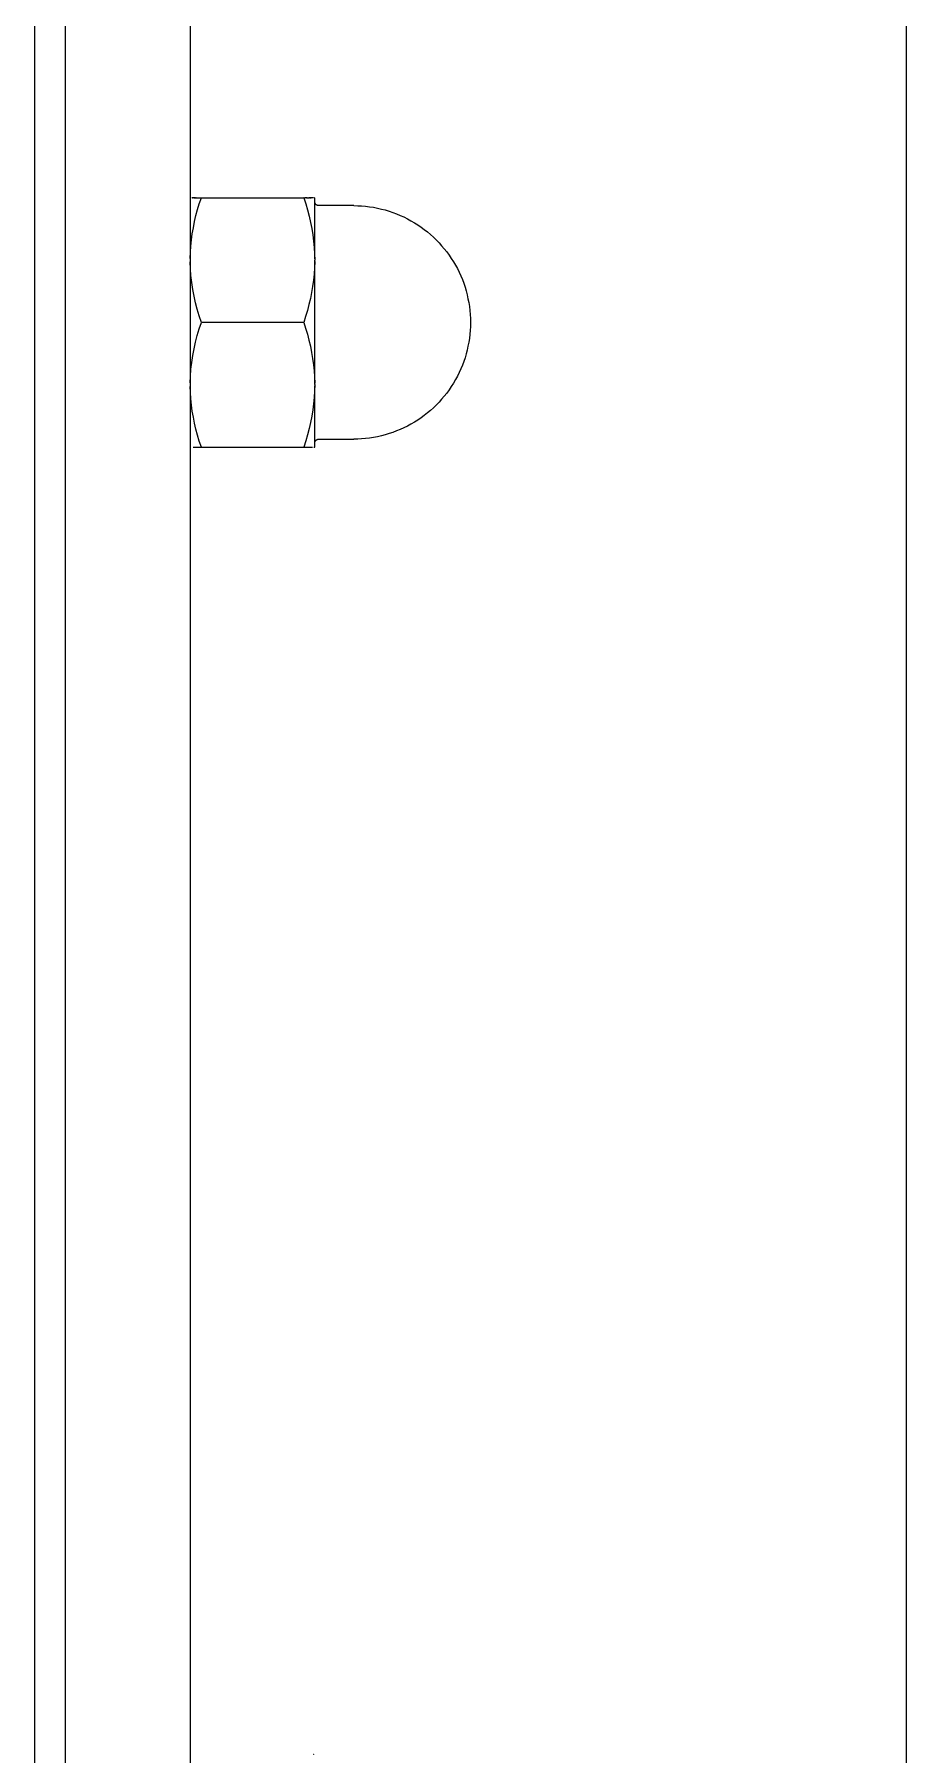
# Model space of a CAD drawing. Header units: millimetres. Extents: x -402 to 3954, y -41 to 3282.
# Drawn here: x 1688.6 to 1744.6, y 1485.9 to 1596.4 of the extents above; entities that cross this region are included whole.
import ezdxf

# ---------------------------------------------------------------- set-up
doc = ezdxf.new("R2010")
doc.units = ezdxf.units.MM
doc.layers.add('ZANO_R', color=7, linetype='Continuous', lineweight=0)

msp = doc.modelspace()

# ---------------------------------------------------------------- linework, layer by layer
at = {"layer": 'ZANO_R'}
for p, q in [((1690.63, 1262.91), (1690.63, 1702.91)), ((1698.63, 1702.91), (1698.63, 1262.91)), ((1688.63, 1697.91), (1688.63, 1257.91)), ((1744.63, 1262.91), (1744.63, 1692.91)), ((1698.64, 1585.91), (1698.63, 1585.91)), ((1698.65, 1585.91), (1698.64, 1585.91)), ((1698.67, 1585.91), (1698.66, 1585.91)), ((1698.77, 1585.91), (1698.74, 1585.91)), ((1698.77, 1585.91), (1698.78, 1585.91)), ((1698.82, 1585.91), (1698.78, 1585.91)), ((1698.82, 1585.91), (1698.83, 1585.91)), ((1698.87, 1585.91), (1698.83, 1585.91)), ((1698.87, 1585.91), (1698.88, 1585.91)), ((1698.91, 1585.91), (1698.88, 1585.91)), ((1698.91, 1585.91), (1698.93, 1585.91)), ((1698.96, 1585.91), (1698.93, 1585.91)), ((1698.96, 1585.91), (1698.99, 1585.91)), ((1699.01, 1585.91), (1698.99, 1585.91)), ((1699.01, 1585.91), (1699.35, 1585.91)), ((1699.22, 1585.53), (1699.35, 1585.91)), ((1699.35, 1585.91), (1705.92, 1585.91)), ((1705.96, 1585.91), (1705.92, 1585.91)), ((1705.92, 1585.91), (1706.05, 1585.52)), ((1705.96, 1585.91), (1706.01, 1585.91)), ((1706.07, 1585.91), (1706.01, 1585.91)), ((1706.07, 1585.91), (1706.11, 1585.91)), ((1706.14, 1585.91), (1706.11, 1585.91)), ((1706.14, 1585.91), (1706.21, 1585.91)), ((1706.21, 1585.91), (1706.21, 1585.91)), ((1706.21, 1585.91), (1706.25, 1585.91)), ((1706.27, 1585.91), (1706.25, 1585.91)), ((1706.27, 1585.91), (1706.3, 1585.91)), ((1706.33, 1585.91), (1706.3, 1585.91)), ((1706.33, 1585.91), (1706.35, 1585.91)), ((1706.39, 1585.91), (1706.35, 1585.91)), ((1706.39, 1585.91), (1706.4, 1585.91)), ((1706.44, 1585.91), (1706.4, 1585.91)), ((1706.48, 1585.91), (1706.44, 1585.91)), ((1706.44, 1585.91), (1706.44, 1585.91)), ((1706.48, 1585.91), (1706.49, 1585.91)), ((1706.52, 1585.91), (1706.49, 1585.91)), ((1706.56, 1585.91), (1706.53, 1585.91)), ((1706.58, 1585.91), (1706.58, 1585.91)), ((1706.6, 1585.91), (1706.6, 1585.91)), ((1706.62, 1585.91), (1706.61, 1585.91)), ((1706.63, 1585.91), (1706.62, 1585.91)), ((1706.63, 1581.98), (1706.63, 1585.91)), ((1698.91, 1584.38), (1699, 1584.77)), ((1699, 1584.77), (1699.11, 1585.15)), ((1699.11, 1585.15), (1699.22, 1585.53)), ((1706.05, 1585.52), (1706.16, 1585.13)), ((1706.16, 1585.13), (1706.27, 1584.73)), ((1706.27, 1584.73), (1706.36, 1584.33)), ((1706.63, 1585.63), (1706.63, 1585.64)), ((1706.63, 1585.62), (1706.63, 1585.63)), ((1706.64, 1585.61), (1706.63, 1585.62)), ((1706.64, 1585.6), (1706.64, 1585.61)), ((1706.64, 1585.59), (1706.64, 1585.6)), ((1706.64, 1585.58), (1706.64, 1585.59)), ((1706.64, 1585.59), (1706.64, 1585.59)), ((1706.65, 1585.57), (1706.64, 1585.58)), ((1706.65, 1585.56), (1706.65, 1585.57)), ((1706.65, 1585.55), (1706.65, 1585.56)), ((1706.66, 1585.55), (1706.65, 1585.55)), ((1706.66, 1585.54), (1706.66, 1585.55)), ((1706.67, 1585.53), (1706.66, 1585.54)), ((1706.67, 1585.52), (1706.67, 1585.53)), ((1706.68, 1585.51), (1706.67, 1585.52)), ((1706.67, 1585.52), (1706.67, 1585.52)), ((1706.68, 1585.5), (1706.68, 1585.51)), ((1706.69, 1585.49), (1706.68, 1585.5)), ((1706.7, 1585.49), (1706.69, 1585.49)), ((1706.7, 1585.48), (1706.7, 1585.49)), ((1706.71, 1585.48), (1706.7, 1585.48)), ((1706.71, 1585.47), (1706.71, 1585.48)), ((1706.72, 1585.46), (1706.71, 1585.47)), ((1706.73, 1585.46), (1706.72, 1585.46)), ((1706.73, 1585.45), (1706.73, 1585.46)), ((1706.74, 1585.45), (1706.73, 1585.45)), ((1706.75, 1585.44), (1706.74, 1585.45)), ((1706.76, 1585.44), (1706.75, 1585.44)), ((1706.76, 1585.43), (1706.76, 1585.44)), ((1706.77, 1585.43), (1706.76, 1585.43)), ((1706.78, 1585.43), (1706.77, 1585.43)), ((1706.79, 1585.42), (1706.78, 1585.43)), ((1706.8, 1585.42), (1706.79, 1585.42)), ((1706.81, 1585.41), (1706.8, 1585.42)), ((1706.8, 1585.42), (1706.8, 1585.42)), ((1706.82, 1585.41), (1706.81, 1585.41)), ((1706.83, 1585.41), (1706.82, 1585.41)), ((1706.84, 1585.41), (1706.83, 1585.41)), ((1706.85, 1585.41), (1706.84, 1585.41)), ((1706.86, 1585.41), (1706.85, 1585.41)), ((1706.87, 1585.41), (1706.86, 1585.41)), ((1706.86, 1585.41), (1706.86, 1585.41)), ((1706.88, 1585.41), (1706.87, 1585.41)), ((1709.13, 1585.41), (1706.88, 1585.41)), ((1709.13, 1585.41), (1709.39, 1585.4)), ((1709.39, 1585.4), (1709.64, 1585.39)), ((1709.64, 1585.39), (1709.9, 1585.37)), ((1709.9, 1585.37), (1710.15, 1585.34)), ((1710.15, 1585.34), (1710.41, 1585.3)), ((1710.41, 1585.3), (1710.66, 1585.25)), ((1710.66, 1585.25), (1710.91, 1585.19)), ((1710.91, 1585.19), (1711.15, 1585.13)), ((1711.15, 1585.13), (1711.4, 1585.05)), ((1711.4, 1585.05), (1711.64, 1584.97)), ((1711.64, 1584.97), (1711.88, 1584.88)), ((1711.88, 1584.88), (1712.12, 1584.78)), ((1712.12, 1584.78), (1712.35, 1584.68)), ((1712.35, 1584.68), (1712.58, 1584.56)), ((1698.72, 1583.21), (1698.77, 1583.6)), ((1698.77, 1583.6), (1698.84, 1583.99)), ((1698.84, 1583.99), (1698.91, 1584.38)), ((1706.36, 1584.33), (1706.44, 1583.93)), ((1706.44, 1583.93), (1706.5, 1583.53)), ((1706.5, 1583.53), (1706.55, 1583.13)), ((1712.58, 1584.56), (1712.81, 1584.44)), ((1712.81, 1584.44), (1713.03, 1584.31)), ((1713.03, 1584.31), (1713.24, 1584.18)), ((1713.24, 1584.18), (1713.46, 1584.03)), ((1713.46, 1584.03), (1713.66, 1583.88)), ((1713.66, 1583.88), (1713.86, 1583.72)), ((1713.86, 1583.72), (1714.06, 1583.56)), ((1714.06, 1583.56), (1714.25, 1583.39)), ((1698.63, 1582.02), (1698.65, 1582.42)), ((1698.65, 1582.42), (1698.68, 1582.81)), ((1698.68, 1582.81), (1698.72, 1583.21)), ((1706.55, 1583.13), (1706.59, 1582.72)), ((1706.59, 1582.72), (1706.62, 1582.31)), ((1714.25, 1583.39), (1714.43, 1583.21)), ((1714.43, 1583.21), (1714.61, 1583.02)), ((1714.61, 1583.02), (1714.78, 1582.83)), ((1714.78, 1582.83), (1714.95, 1582.64)), ((1714.95, 1582.64), (1715.11, 1582.44)), ((1715.11, 1582.44), (1715.26, 1582.23)), ((1698.65, 1581.35), (1698.63, 1581.79)), ((1698.68, 1580.91), (1698.65, 1581.35)), ((1706.62, 1581.41), (1706.59, 1581.01)), ((1706.62, 1582.31), (1706.63, 1581.91)), ((1706.63, 1581.81), (1706.62, 1581.41)), ((1706.63, 1573.91), (1706.63, 1581.91)), ((1715.26, 1582.23), (1715.4, 1582.02)), ((1715.4, 1582.02), (1715.54, 1581.8)), ((1715.54, 1581.8), (1715.67, 1581.58)), ((1715.67, 1581.58), (1715.79, 1581.36)), ((1715.79, 1581.36), (1715.9, 1581.13)), ((1698.73, 1580.47), (1698.68, 1580.91)), ((1698.8, 1580.03), (1698.73, 1580.47)), ((1706.49, 1580.22), (1706.43, 1579.83)), ((1706.55, 1580.62), (1706.49, 1580.22)), ((1706.59, 1581.01), (1706.55, 1580.62)), ((1715.9, 1581.13), (1716.01, 1580.89)), ((1716.01, 1580.89), (1716.11, 1580.66)), ((1716.11, 1580.66), (1716.2, 1580.42)), ((1716.2, 1580.42), (1716.28, 1580.17)), ((1716.28, 1580.17), (1716.35, 1579.93)), ((1698.88, 1579.6), (1698.8, 1580.03)), ((1698.97, 1579.17), (1698.88, 1579.6)), ((1699.08, 1578.75), (1698.97, 1579.17)), ((1706.35, 1579.44), (1706.26, 1579.05)), ((1706.43, 1579.83), (1706.35, 1579.44)), ((1716.35, 1579.93), (1716.42, 1579.68)), ((1716.42, 1579.68), (1716.47, 1579.43)), ((1716.47, 1579.43), (1716.52, 1579.18)), ((1716.52, 1579.18), (1716.56, 1578.93)), ((1699.21, 1578.32), (1699.08, 1578.75)), ((1699.35, 1577.91), (1699.21, 1578.32)), ((1706.04, 1578.28), (1705.92, 1577.91)), ((1706.16, 1578.66), (1706.04, 1578.28)), ((1706.26, 1579.05), (1706.16, 1578.66)), ((1716.56, 1578.93), (1716.59, 1578.67)), ((1716.59, 1578.67), (1716.61, 1578.42)), ((1716.61, 1578.42), (1716.63, 1578.16)), ((1716.63, 1578.16), (1716.63, 1577.91)), ((1698.97, 1576.64), (1699.08, 1577.07)), ((1699.08, 1577.07), (1699.21, 1577.49)), ((1699.21, 1577.49), (1699.35, 1577.91)), ((1705.92, 1577.91), (1699.35, 1577.91)), ((1705.92, 1577.91), (1706.04, 1577.53)), ((1706.04, 1577.53), (1706.16, 1577.15)), ((1706.16, 1577.15), (1706.26, 1576.76)), ((1716.56, 1576.88), (1716.52, 1576.63)), ((1716.59, 1577.14), (1716.56, 1576.88)), ((1716.61, 1577.39), (1716.59, 1577.14)), ((1716.63, 1577.65), (1716.61, 1577.39)), ((1716.63, 1577.91), (1716.63, 1577.65)), ((1698.73, 1575.34), (1698.8, 1575.78)), ((1698.8, 1575.78), (1698.88, 1576.21)), ((1698.88, 1576.21), (1698.97, 1576.64)), ((1706.26, 1576.76), (1706.35, 1576.37)), ((1706.35, 1576.37), (1706.43, 1575.98)), ((1706.43, 1575.98), (1706.49, 1575.59)), ((1716.35, 1575.88), (1716.28, 1575.64)), ((1716.42, 1576.13), (1716.35, 1575.88)), ((1716.47, 1576.38), (1716.42, 1576.13)), ((1716.52, 1576.63), (1716.47, 1576.38)), ((1698.65, 1574.46), (1698.68, 1574.9)), ((1698.68, 1574.9), (1698.73, 1575.34)), ((1706.49, 1575.59), (1706.55, 1575.19)), ((1706.55, 1575.19), (1706.59, 1574.8)), ((1706.59, 1574.8), (1706.62, 1574.4)), ((1715.9, 1574.68), (1715.79, 1574.45)), ((1716.01, 1574.92), (1715.9, 1574.68)), ((1716.11, 1575.15), (1716.01, 1574.92)), ((1716.2, 1575.39), (1716.11, 1575.15)), ((1716.28, 1575.64), (1716.2, 1575.39)), ((1698.63, 1574.02), (1698.65, 1574.46)), ((1698.65, 1573.4), (1698.63, 1573.79)), ((1706.62, 1574.4), (1706.63, 1574)), ((1706.63, 1573.91), (1706.62, 1573.5)), ((1706.63, 1569.9), (1706.63, 1573.83)), ((1715.26, 1573.58), (1715.11, 1573.37)), ((1715.4, 1573.79), (1715.26, 1573.58)), ((1715.54, 1574.01), (1715.4, 1573.79)), ((1715.67, 1574.23), (1715.54, 1574.01)), ((1715.79, 1574.45), (1715.67, 1574.23)), ((1698.68, 1573), (1698.65, 1573.4)), ((1698.72, 1572.6), (1698.68, 1573)), ((1698.77, 1572.21), (1698.72, 1572.6)), ((1706.55, 1572.68), (1706.5, 1572.28)), ((1706.59, 1573.09), (1706.55, 1572.68)), ((1706.62, 1573.5), (1706.59, 1573.09)), ((1714.43, 1572.6), (1714.25, 1572.42)), ((1714.61, 1572.79), (1714.43, 1572.6)), ((1714.78, 1572.98), (1714.61, 1572.79)), ((1714.95, 1573.17), (1714.78, 1572.98)), ((1715.11, 1573.37), (1714.95, 1573.17)), ((1698.84, 1571.82), (1698.77, 1572.21)), ((1698.91, 1571.43), (1698.84, 1571.82)), ((1699, 1571.04), (1698.91, 1571.43)), ((1706.36, 1571.48), (1706.27, 1571.08)), ((1706.44, 1571.88), (1706.36, 1571.48)), ((1706.5, 1572.28), (1706.44, 1571.88)), ((1712.81, 1571.37), (1712.58, 1571.25)), ((1713.03, 1571.5), (1712.81, 1571.37)), ((1713.24, 1571.63), (1713.03, 1571.5)), ((1713.46, 1571.78), (1713.24, 1571.63)), ((1713.66, 1571.93), (1713.46, 1571.78)), ((1713.86, 1572.09), (1713.66, 1571.93)), ((1714.06, 1572.25), (1713.86, 1572.09)), ((1714.25, 1572.42), (1714.06, 1572.25)), ((1699.11, 1570.66), (1699, 1571.04)), ((1699.22, 1570.28), (1699.11, 1570.66)), ((1699.35, 1569.9), (1699.22, 1570.28)), ((1706.05, 1570.29), (1705.92, 1569.9)), ((1706.16, 1570.68), (1706.05, 1570.29)), ((1706.27, 1571.08), (1706.16, 1570.68)), ((1706.64, 1570.23), (1706.65, 1570.24)), ((1706.64, 1570.22), (1706.64, 1570.23)), ((1706.64, 1570.22), (1706.64, 1570.22)), ((1706.65, 1570.25), (1706.65, 1570.26)), ((1706.65, 1570.26), (1706.66, 1570.26)), ((1706.65, 1570.24), (1706.65, 1570.25)), ((1706.66, 1570.27), (1706.67, 1570.28)), ((1706.66, 1570.26), (1706.66, 1570.27)), ((1706.67, 1570.29), (1706.67, 1570.3)), ((1706.67, 1570.3), (1706.68, 1570.3)), ((1706.67, 1570.28), (1706.67, 1570.29)), ((1706.68, 1570.31), (1706.69, 1570.32)), ((1706.68, 1570.3), (1706.68, 1570.31)), ((1706.69, 1570.32), (1706.7, 1570.32)), ((1706.7, 1570.33), (1706.71, 1570.34)), ((1706.7, 1570.32), (1706.7, 1570.33)), ((1706.71, 1570.34), (1706.72, 1570.35)), ((1706.71, 1570.34), (1706.71, 1570.34)), ((1706.72, 1570.35), (1706.73, 1570.35)), ((1706.73, 1570.35), (1706.73, 1570.36)), ((1706.73, 1570.36), (1706.74, 1570.36)), ((1706.74, 1570.36), (1706.75, 1570.37)), ((1706.75, 1570.37), (1706.76, 1570.37)), ((1706.76, 1570.37), (1706.76, 1570.38)), ((1706.76, 1570.38), (1706.77, 1570.38)), ((1706.77, 1570.38), (1706.78, 1570.38)), ((1706.78, 1570.38), (1706.79, 1570.39)), ((1706.79, 1570.39), (1706.8, 1570.39)), ((1706.8, 1570.39), (1706.81, 1570.4)), ((1706.8, 1570.39), (1706.8, 1570.39)), ((1706.81, 1570.4), (1706.82, 1570.4)), ((1706.82, 1570.4), (1706.83, 1570.4)), ((1706.83, 1570.4), (1706.84, 1570.4)), ((1706.84, 1570.4), (1706.85, 1570.4)), ((1706.85, 1570.4), (1706.86, 1570.4)), ((1706.86, 1570.4), (1706.87, 1570.41)), ((1706.86, 1570.4), (1706.86, 1570.4)), ((1706.87, 1570.41), (1706.88, 1570.41)), ((1706.88, 1570.41), (1709.13, 1570.41)), ((1709.39, 1570.41), (1709.13, 1570.41)), ((1709.64, 1570.42), (1709.39, 1570.41)), ((1709.9, 1570.44), (1709.64, 1570.42)), ((1710.15, 1570.48), (1709.9, 1570.44)), ((1710.41, 1570.51), (1710.15, 1570.48)), ((1710.66, 1570.56), (1710.41, 1570.51)), ((1710.91, 1570.62), (1710.66, 1570.56)), ((1711.15, 1570.68), (1710.91, 1570.62)), ((1711.4, 1570.76), (1711.15, 1570.68)), ((1711.64, 1570.84), (1711.4, 1570.76)), ((1711.88, 1570.93), (1711.64, 1570.84)), ((1712.12, 1571.03), (1711.88, 1570.93)), ((1712.35, 1571.13), (1712.12, 1571.03)), ((1712.58, 1571.25), (1712.35, 1571.13)), ((1698.63, 1569.9), (1698.64, 1569.9)), ((1698.64, 1569.9), (1698.65, 1569.9)), ((1698.67, 1569.9), (1698.67, 1569.9)), ((1698.82, 1569.9), (1698.83, 1569.9)), ((1698.82, 1569.9), (1698.82, 1569.9)), ((1698.83, 1569.9), (1698.87, 1569.9)), ((1698.87, 1569.9), (1698.88, 1569.9)), ((1698.88, 1569.9), (1698.93, 1569.9)), ((1698.93, 1569.9), (1698.93, 1569.9)), ((1698.93, 1569.9), (1698.99, 1569.9)), ((1698.99, 1569.9), (1698.99, 1569.9)), ((1698.99, 1569.9), (1699.05, 1569.9)), ((1699.05, 1569.9), (1699.35, 1569.9)), ((1699.35, 1569.9), (1705.92, 1569.9)), ((1705.92, 1569.9), (1706.21, 1569.9)), ((1706.21, 1569.9), (1706.44, 1569.9)), ((1706.44, 1569.9), (1706.48, 1569.9)), ((1706.48, 1569.9), (1706.49, 1569.9)), ((1706.58, 1569.9), (1706.6, 1569.9)), ((1706.6, 1569.9), (1706.62, 1569.9)), ((1706.62, 1569.9), (1706.63, 1569.9)), ((1706.63, 1570.19), (1706.64, 1570.2)), ((1706.63, 1570.18), (1706.63, 1570.19)), ((1706.63, 1570.17), (1706.63, 1570.18)), ((1706.64, 1570.21), (1706.64, 1570.22)), ((1706.64, 1570.2), (1706.64, 1570.21)), ((1698.65, 1485.91), (1698.64, 1485.91)), ((1698.67, 1485.91), (1698.66, 1485.91)), ((1706.56, 1485.91), (1706.53, 1485.91)), ((1706.58, 1485.91), (1706.58, 1485.91)), ((1706.6, 1485.91), (1706.6, 1485.91)), ((1706.62, 1485.91), (1706.61, 1485.91))]:
    msp.add_line(p, q, dxfattribs=at)

doc.saveas('drawing.dxf')
